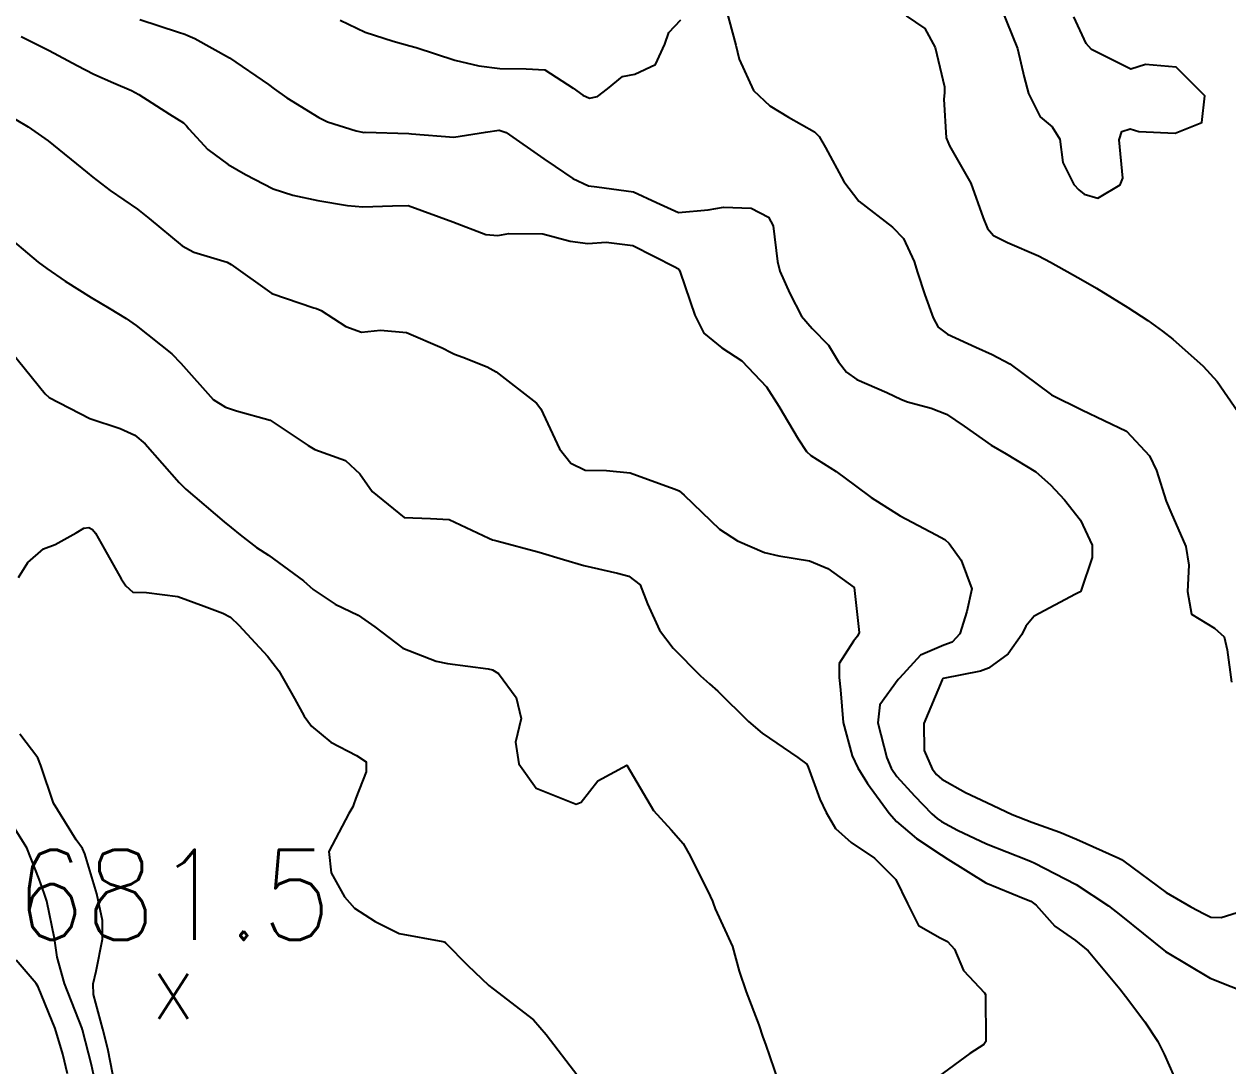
# Model space of a CAD drawing. Header units: metres. Extents: x 298520 to 308411, y 7433745 to 7450750.
# Drawn here: x 300560.7 to 300614.1, y 7444822.9 to 7444869.2 of the extents above; entities that cross this region are included whole.
import ezdxf
from ezdxf.enums import TextEntityAlignment as Align

# ---------------------------------------------------------------- set-up
doc = ezdxf.new("R2010")
doc.units = ezdxf.units.M
doc.header["$LTSCALE"] = 10
for name, color, linetype in [('Curvas de Nivel 1m', 11, 'Continuous'), ('Curvas de Nivel 5m', 15, 'Continuous'), ('Linha Férrea', 251, 'TRACKS'), ('Pontos Cotados', 45, 'Continuous')]:
    doc.layers.add(name, color=color, linetype=linetype)
doc.styles.add('Style-STANDARD', font='STANDARD.shx')
doc.linetypes.add('TRACKS', pattern='A,0.15,[130,ltypeshp.shx,S=0.25,R=0,X=0,Y=0],0.15', length=0.3)

# ---------------------------------------------------------------- blocks, each defined once
blk = doc.blocks.new('ELVTXT_40')
at = {"layer": 'Pontos Cotados', "linetype": 'Continuous', "style": 'Style-STANDARD'}
for s, height, p in [('681.5', 4, (0, 4)), ('x', 3, (0, 0))]:
    blk.add_text(s, height=height, dxfattribs=at).set_placement(p, align=Align.MIDDLE_CENTER)

msp = doc.modelspace()

# ---------------------------------------------------------------- linework, layer by layer
at = {"layer": 'Curvas de Nivel 1m', "flags": 128}
for points, elevation in [([(300591.839, 7444869.869), (300592.274, 7444868.225), (300592.429, 7444867.608), (300593.064, 7444866.217), (300593.786, 7444865.535), (300594.615, 7444865.031), (300595.775, 7444864.379), (300595.978, 7444864.178), (300596.259, 7444863.684), (300597.076, 7444862.167), (300597.74, 7444861.307), (300599.23, 7444860.145), (300599.718, 7444859.646), (300600.2, 7444858.625), (300600.348, 7444858.13), (300600.664, 7444857.15), (300601.032, 7444856.12), (300601.257, 7444855.705), (300601.666, 7444855.398), (300602.929, 7444854.828), (300603.657, 7444854.494), (300604.444, 7444854.082), (300605.644, 7444853.185), (300606.287, 7444852.708), (300607.633, 7444852.04), (300609.619, 7444851.097), (300610.629, 7444850.005), (300610.943, 7444849.346), (300611.372, 7444847.993), (300611.576, 7444847.498), (300612.243, 7444845.983), (300612.379, 7444845.147), (300612.325, 7444843.982), (300612.504, 7444842.967), (300613.517, 7444842.35), (300613.947, 7444841.966), (300614.08, 7444841.389), (300614.272, 7444839.962)], 674), ([(300599.837, 7444869.519), (300600.669, 7444868.965), (300601.122, 7444868.121), (300601.536, 7444866.375), (300601.545, 7444866.114), (300601.507, 7444865.831), (300601.61, 7444864.112), (300601.768, 7444863.755), (300602.713, 7444862.1), (300603.257, 7444860.566), (300603.45, 7444860.093), (300603.72, 7444859.783), (300604.328, 7444859.473), (300605.711, 7444858.875), (300606.238, 7444858.592), (300607.215, 7444858.047), (300607.699, 7444857.782), (300608.281, 7444857.447), (300609.681, 7444856.586), (300610.556, 7444856.007), (300611.206, 7444855.535), (300611.665, 7444855.181), (300613.023, 7444853.976), (300613.643, 7444853.297), (300614.553, 7444851.961)], 673), ([(300604.06, 7444869.869), (300604.772, 7444868.081), (300605.08, 7444866.801), (300605.265, 7444866.075), (300605.783, 7444865.051), (300606.318, 7444864.602), (300606.658, 7444864.057), (300606.788, 7444863.024), (300607.284, 7444862.047), (300607.498, 7444861.801), (300607.739, 7444861.613), (300608.338, 7444861.433), (300609.337, 7444862.024), (300609.447, 7444862.323), (300609.291, 7444864.025), (300609.41, 7444864.39), (300609.778, 7444864.518), (300610.16, 7444864.398), (300611.776, 7444864.312), (300612.964, 7444864.795), (300613.092, 7444865.977), (300611.812, 7444867.247), (300610.465, 7444867.359), (300609.81, 7444867.162), (300608.055, 7444868.038), (300607.825, 7444868.292), (300607.274, 7444869.485)], 672), ([(300574.725, 7444869.329), (300575.827, 7444868.806), (300577.071, 7444868.408), (300577.82, 7444868.199), (300578.1, 7444868.116), (300579.811, 7444867.565), (300580.869, 7444867.302), (300581.805, 7444867.183), (300582.971, 7444867.173), (300583.805, 7444867.123), (300585.058, 7444866.311), (300585.485, 7444866), (300585.789, 7444865.873), (300586.144, 7444865.942), (300586.585, 7444866.292), (300587.255, 7444866.832), (300587.803, 7444866.941), (300588.716, 7444867.364), (300589.123, 7444868.267), (300589.31, 7444868.784), (300589.834, 7444869.343)], 674), ([(300560.565, 7444868.603), (300561.814, 7444867.983), (300563.058, 7444867.323), (300563.798, 7444866.936), (300564.661, 7444866.557), (300565.457, 7444866.212), (300565.788, 7444866.028), (300567.146, 7444865.159), (300567.775, 7444864.775), (300567.906, 7444864.649), (300568.004, 7444864.517), (300568.85, 7444863.59), (300569.757, 7444862.927), (300570.521, 7444862.482), (300571.744, 7444861.855), (300572.627, 7444861.573), (300573.736, 7444861.331), (300575.047, 7444861.116), (300575.732, 7444861.044), (300577.039, 7444861.101), (300577.734, 7444861.11), (300579.723, 7444860.38), (300581.181, 7444859.821), (300581.717, 7444859.781), (300582.203, 7444859.86), (300583.718, 7444859.85), (300584.936, 7444859.533), (300585.714, 7444859.421), (300586.53, 7444859.476), (300587.713, 7444859.33), (300589.58, 7444858.385), (300589.703, 7444858.311), (300589.736, 7444858.293), (300589.76, 7444858.259), (300589.805, 7444858.154), (300590.46, 7444856.248), (300590.864, 7444855.441), (300591.659, 7444854.795), (300592.546, 7444854.221), (300593.641, 7444853.058), (300594.188, 7444852.204), (300595.048, 7444850.759), (300595.415, 7444850.192), (300595.601, 7444850.01), (300596.727, 7444849.306), (300597.588, 7444848.674), (300598.285, 7444848.153), (300599.571, 7444847.342), (300601.174, 7444846.5), (300601.556, 7444846.289), (300601.742, 7444846.108), (300602.278, 7444845.371), (300602.751, 7444844.098), (300602.536, 7444843.086), (300602.221, 7444842.103), (300601.885, 7444841.728), (300601.505, 7444841.593), (300600.474, 7444841.15), (300599.537, 7444840.139), (300599.482, 7444840.068), (300598.666, 7444838.953), (300598.582, 7444838.149), (300598.986, 7444836.598), (300599.177, 7444836.143), (300599.429, 7444835.772), (300600.208, 7444834.915), (300600.976, 7444834.117), (300601.208, 7444833.91), (300601.41, 7444833.773), (300602.122, 7444833.387), (300603.4, 7444832.782), (300605.202, 7444832.072), (300605.392, 7444831.995), (300605.523, 7444831.936), (300607.377, 7444830.974), (300608.812, 7444830.026), (300609.359, 7444829.597), (300611.343, 7444828), (300613.326, 7444826.819), (300615.191, 7444826.075)], 676), ([(300559.779, 7444865.253), (300560.882, 7444864.599), (300561.767, 7444863.972), (300563.497, 7444862.573), (300563.75, 7444862.361), (300564.519, 7444861.781), (300565.729, 7444860.941), (300566.25, 7444860.535), (300567.711, 7444859.321), (300568.232, 7444859.036), (300569.704, 7444858.588), (300569.887, 7444858.488), (300571.684, 7444857.201), (300573.561, 7444856.565), (300573.674, 7444856.535), (300573.875, 7444856.447), (300574.978, 7444855.742), (300575.664, 7444855.491), (300576.506, 7444855.571), (300577.664, 7444855.48), (300579.25, 7444854.791), (300579.655, 7444854.58), (300579.793, 7444854.517), (300580.168, 7444854.372), (300581.247, 7444853.954), (300581.647, 7444853.73), (300583.438, 7444852.332), (300583.629, 7444852.085), (300584.46, 7444850.317), (300584.957, 7444849.67), (300585.594, 7444849.365), (300586.535, 7444849.349), (300587.593, 7444849.248), (300589.178, 7444848.673), (300589.586, 7444848.522), (300589.772, 7444848.445), (300589.985, 7444848.254), (300591.561, 7444846.741), (300592.35, 7444846.222), (300593.548, 7444845.716), (300594.191, 7444845.559), (300595.544, 7444845.341), (300596.36, 7444844.997), (300597.533, 7444844.16), (300597.749, 7444842.158), (300597.677, 7444841.992), (300597.507, 7444841.782), (300596.872, 7444840.789), (300596.868, 7444840.169), (300596.926, 7444839.617), (300597.049, 7444838.166), (300597.441, 7444836.681), (300597.69, 7444836.157), (300598.123, 7444835.456), (300599.077, 7444834.143), (300599.409, 7444833.777), (300600.3, 7444833.025), (300601.395, 7444832.294), (300601.683, 7444832.107), (300603.377, 7444831.044), (300605.1, 7444830.34), (300605.365, 7444830.234), (300605.608, 7444830.066), (300606.435, 7444829.135), (300607.347, 7444828.496), (300607.913, 7444828.034), (300609.318, 7444826.342), (300609.571, 7444826.017), (300610.429, 7444824.881), (300611.008, 7444824.003), (300611.287, 7444823.443), (300611.728, 7444822.444)], 677), ([(300559.716, 7444859.951), (300561.329, 7444858.594), (300561.7, 7444858.308), (300562.518, 7444857.754), (300563.68, 7444857.02), (300564.47, 7444856.558), (300565.22, 7444856.099), (300565.665, 7444855.783), (300567.247, 7444854.524), (300567.649, 7444854.111), (300569.093, 7444852.505), (300569.628, 7444852.153), (300570.121, 7444851.997), (300571.62, 7444851.58), (300573.305, 7444850.453), (300573.601, 7444850.287), (300574.958, 7444849.791), (300575.591, 7444849.207), (300576.147, 7444848.414), (300577.566, 7444847.267), (300578.733, 7444847.221), (300579.565, 7444847.178), (300581.324, 7444846.353), (300581.477, 7444846.276), (300581.552, 7444846.256), (300581.672, 7444846.229), (300583.547, 7444845.726), (300584.637, 7444845.407), (300585.541, 7444845.134), (300587.034, 7444844.789), (300587.537, 7444844.66), (300588.035, 7444844.275), (300588.365, 7444843.431), (300588.9, 7444842.266), (300589.501, 7444841.471), (300590.708, 7444840.242), (300591.119, 7444839.875), (300591.476, 7444839.555), (300592.842, 7444838.216), (300593.455, 7444837.695), (300595.025, 7444836.609), (300595.435, 7444836.316), (300595.491, 7444836.189), (300596.003, 7444834.766), (300596.287, 7444834.177), (300596.704, 7444833.469), (300597.4, 7444832.834), (300598.427, 7444832.15), (300599.379, 7444831.193), (300599.895, 7444830.132), (300600.391, 7444829.162), (300601.348, 7444828.604), (300601.677, 7444828.446), (300601.983, 7444828.11), (300602.385, 7444827.156), (300603.314, 7444826.169), (300603.358, 7444826.09), (300603.362, 7444826.04), (300603.371, 7444824.089), (300603.372, 7444824.009), (300603.291, 7444823.87), (300602.67, 7444823.483), (300601.276, 7444822.455)], 678), ([(300560.144, 7444854.605), (300561.635, 7444852.755), (300561.815, 7444852.588), (300563.619, 7444851.65), (300564.955, 7444851.208), (300565.609, 7444850.923), (300566.067, 7444850.535), (300567.586, 7444848.815), (300567.876, 7444848.517), (300569.569, 7444847.065), (300569.884, 7444846.813), (300570.285, 7444846.489), (300571.015, 7444845.938), (300571.55, 7444845.595), (300573.089, 7444844.454), (300573.529, 7444844.07), (300574.507, 7444843.42), (300575.518, 7444842.93), (300576.259, 7444842.413), (300577.499, 7444841.462), (300578.985, 7444840.89), (300579.489, 7444840.784), (300581.294, 7444840.544), (300581.485, 7444840.501), (300581.742, 7444840.347), (300582.537, 7444839.275), (300582.76, 7444838.337), (300582.496, 7444837.296), (300582.644, 7444836.338), (300583.427, 7444835.258), (300585.188, 7444834.541), (300585.418, 7444834.637), (300586.151, 7444835.58), (300587.443, 7444836.28), (300588.629, 7444834.268), (300589.404, 7444833.399), (300589.941, 7444832.795), (300590.258, 7444832.247), (300591.134, 7444830.466), (300591.246, 7444830.232), (300591.277, 7444830.147), (300591.36, 7444829.902), (300592.126, 7444828.222), (300592.424, 7444827.128), (300592.737, 7444826.216), (300593.301, 7444824.745), (300593.484, 7444824.208), (300593.597, 7444823.899), (300594.173, 7444822.201)], 679), ([(300563.772, 7444822.563), (300563.682, 7444822.969), (300563.293, 7444824.534), (300563.281, 7444824.57), (300563.274, 7444824.589), (300562.493, 7444826.578), (300562.162, 7444827.755), (300562.048, 7444828.583), (300561.704, 7444830.242), (300561.59, 7444830.588), (300561.372, 7444831.214), (300560.821, 7444832.599), (300560.272, 7444833.478)], 679), ([(300562.629, 7444822.576), (300562.41, 7444823.45), (300562.077, 7444824.582), (300561.321, 7444826.438), (300561.233, 7444826.591), (300560.348, 7444827.62)], 678)]:
    msp.add_lwpolyline(points, dxfattribs=dict(at, elevation=elevation))
at = {"layer": 'Curvas de Nivel 5m', "flags": 128}
for points, elevation in [([(300565.831, 7444869.361), (300567.548, 7444868.8), (300567.825, 7444868.71), (300567.962, 7444868.655), (300568.273, 7444868.513), (300569.81, 7444867.658), (300571.541, 7444866.473), (300571.791, 7444866.283), (300572.361, 7444865.89), (300573.779, 7444865.013), (300574.161, 7444864.828), (300575.434, 7444864.425), (300575.714, 7444864.363), (300575.772, 7444864.356), (300575.832, 7444864.359), (300577.772, 7444864.3), (300577.885, 7444864.286), (300579.771, 7444864.144), (300581.165, 7444864.359), (300581.774, 7444864.446), (300582.09, 7444864.347), (300583.761, 7444863.184), (300584.269, 7444862.834), (300585.052, 7444862.311), (300585.748, 7444861.981), (300586.111, 7444861.933), (300587.744, 7444861.712), (300588.76, 7444861.248), (300589.731, 7444860.797), (300591.055, 7444860.918), (300591.735, 7444861.032), (300592.963, 7444860.989), (300593.729, 7444860.586), (300593.938, 7444860.207), (300594.13, 7444858.627), (300594.233, 7444858.202), (300594.683, 7444857.205), (300595.197, 7444856.195), (300595.667, 7444855.645), (300596.389, 7444854.908), (300596.841, 7444854.172), (300597.198, 7444853.717), (300597.645, 7444853.388), (300598.982, 7444852.804), (300599.637, 7444852.503), (300599.903, 7444852.403), (300600.953, 7444852.12), (300601.629, 7444851.853), (300602.41, 7444851.313), (300603.609, 7444850.47), (300604.278, 7444850.083), (300605.595, 7444849.288), (300606.24, 7444848.711), (300606.867, 7444848.051), (300607.57, 7444847.147), (300608.097, 7444846.035), (300608.09, 7444845.492), (300607.611, 7444844.039), (300607.583, 7444843.989), (300607.532, 7444843.949), (300607.346, 7444843.858), (300605.521, 7444842.886), (300605.153, 7444842.437), (300604.973, 7444842.075), (300604.362, 7444841.219), (300603.49, 7444840.575), (300603.136, 7444840.445), (300601.483, 7444840.123), (300601.429, 7444840.058), (300600.62, 7444838.123), (300600.639, 7444836.928), (300600.992, 7444836.117), (300601.181, 7444835.864), (300601.428, 7444835.651), (300602.468, 7444835.054), (300603.418, 7444834.613), (300604.546, 7444834.079), (300605.41, 7444833.742), (300606.66, 7444833.305), (300607.402, 7444832.995), (300609.271, 7444832.144), (300609.394, 7444832.092), (300609.503, 7444832.019), (300611.372, 7444830.619), (300612.473, 7444829.983), (300613.055, 7444829.67), (300613.359, 7444829.529), (300613.809, 7444829.515), (300615.241, 7444829.951)], 675), ([(300560.447, 7444844.606), (300560.867, 7444845.273), (300561.552, 7444845.877), (300562.071, 7444846.069), (300563.006, 7444846.576), (300563.344, 7444846.794), (300563.565, 7444846.817), (300563.732, 7444846.734), (300563.871, 7444846.565), (300564.259, 7444845.853), (300565.009, 7444844.548), (300565.213, 7444844.228), (300565.527, 7444843.95), (300566.125, 7444843.936), (300567.525, 7444843.753), (300568.695, 7444843.335), (300569.518, 7444843.018), (300569.86, 7444842.838), (300570.232, 7444842.489), (300571.492, 7444841.108), (300572.006, 7444840.465), (300572.7, 7444839.228), (300573.121, 7444838.453), (300573.458, 7444838.001), (300574.306, 7444837.292), (300575.446, 7444836.705), (300575.871, 7444836.416), (300575.874, 7444835.978), (300575.419, 7444834.81), (300575.321, 7444834.515), (300575.287, 7444834.422), (300575.11, 7444834.124), (300574.222, 7444832.438), (300574.328, 7444831.491), (300574.911, 7444830.435), (300575.358, 7444829.92), (300576.277, 7444829.341), (300577.347, 7444828.802), (300579.283, 7444828.442), (300579.343, 7444828.43), (300579.38, 7444828.416), (300579.417, 7444828.379), (300580.369, 7444827.401), (300581.324, 7444826.501), (300581.513, 7444826.348), (300583.302, 7444824.965), (300583.864, 7444824.324), (300585.275, 7444822.493)], 680), ([(300564.633, 7444822.55), (300564.415, 7444823.684), (300564.198, 7444824.556), (300563.781, 7444826.098), (300563.757, 7444826.563), (300563.892, 7444827.125), (300564.178, 7444828.557), (300564.179, 7444829.385), (300563.925, 7444830.562), (300563.389, 7444832.337), (300563.289, 7444832.571), (300563.014, 7444832.956), (300562, 7444834.584), (300561.438, 7444836.262), (300561.312, 7444836.592), (300560.504, 7444837.655)], 680)]:
    msp.add_lwpolyline(points, dxfattribs=dict(at, elevation=elevation))
at = {"layer": 'Linha Férrea', "flags": 128}
msp.add_lwpolyline([(300390.138, 7445663.286), (300388.273, 7445642.587), (300386.702, 7445627.36), (300384.024, 7445601.103), (300380.705, 7445566.184), (300378.297, 7445539.758), (300376.765, 7445527.063), (300375.637, 7445515.991), (300374.016, 7445498.124), (300371.921, 7445476.07), (300370.867, 7445464.717), (300367.05, 7445423.378), (300366.151, 7445410.092), (300364.456, 7445389.564), (300363.356, 7445368.873), (300361.411, 7445330.058), (300361.37, 7445309.909), (300361.956, 7445290.446), (300362.489, 7445283.285), (300363.196, 7445273.278), (300363.774, 7445267.175), (300364.541, 7445259.854), (300365.757, 7445249.669), (300366.863, 7445242.832), (300368.084, 7445236.051, 0.005149), (300369.852, 7445226.786, 0.005718), (300370.927, 7445221.752), (300372.786, 7445212.976), (300373.781, 7445208.605), (300378.071, 7445189.255), (300381.54, 7445175.422), (300383.821, 7445166.983), (300388.177, 7445152.269), (300392.62, 7445138.515), (300395.697, 7445129.291), (300398.949, 7445120.737), (300403.321, 7445109.86), (300408.622, 7445096.955), (300412.967, 7445087.049), (300416.9, 7445078.65), (300424.261, 7445063.163), (300426.442, 7445058.74), (300429.811, 7445052.008), (300433.474, 7445045.054), (300438.025, 7445036.97), (300443.964, 7445026.337), (300451.877, 7445013.502), (300463.377, 7444995.42), (300483.49, 7444965.252), (300499.728, 7444939.408), (300503.345, 7444933.672), (300509.142, 7444924.38), (300512.961, 7444918.022), (300518.286, 7444908.982), (300528.299, 7444889.97, -0.023407), (300540.427, 7444864.067), (300550.262, 7444840.33, -0.039243), (300570.773, 7444777.241), (300572.358, 7444771.008), (300576.221, 7444755.17), (300577.488, 7444749.736), (300583.766, 7444715.108), (300585.896, 7444701.144), (300587.83, 7444686.233), (300589.161, 7444673.008), (300590.54, 7444657.746), (300591.521, 7444638.25), (300592.353, 7444601.187), (300592.689, 7444589.316), (300592.956, 7444577.901), (300593.794, 7444557.292), (300596.531, 7444523.517), (300597.22, 7444513.713), (300599.692, 7444494.294), (300601.087, 7444483.901), (300603.953, 7444468.335), (300608.16, 7444446.981), (300614.274, 7444421.256), (300619.101, 7444406.308), (300628.307, 7444379.621), (300640.644, 7444346.078), (300647.105, 7444331.542), (300659.993, 7444305.217), (300680.042, 7444268.657), (300686, 7444259.946), (300693.153, 7444249.428), (300698.099, 7444242.353), (300702.714, 7444236.129), (300710.474, 7444225.638), (300720.904, 7444212.821), (300726.111, 7444206.417), (300736.271, 7444194.678), (300741.644, 7444188.725), (300747.554, 7444182.182), (300756.16, 7444173.468), (300765.566, 7444164.257), (300789.533, 7444142.248), (300797.636, 7444135.349), (300814.361, 7444121.448), (300829.569, 7444109.496), (300847.172, 7444095.642), (300860.237, 7444085.502), (300875.814, 7444073.454), (300887.627, 7444063.926), (300902.177, 7444052.118), (300910.849, 7444045.268), (300919.246, 7444038.444), (300930.491, 7444029.453), (300940.519, 7444021.366), (300959.031, 7444006.524), (300967.117, 7444000.123), (300992.604, 7443980.766), (301008.105, 7443968.778), (301017.689, 7443961.414), (301027.955, 7443953.3), (301035.346, 7443946.69), (301044.565, 7443938.305), (301049.995, 7443933.256), (301056.168, 7443926.919), (301062.82, 7443920.1), (301069.616, 7443912.788), (301072.591, 7443909.571), (301078.11, 7443903.232), (301085.691, 7443893.884), (301092.219, 7443885.856), (301102.629, 7443872.213), (301109.299, 7443863.194), (301115.618, 7443854.24), (301119.663, 7443848.425), (301126.174, 7443838.618), (301134.279, 7443825.946), (301139.06, 7443817.901), (301147.655, 7443803.047), (301153.774, 7443791.347), (301163.721, 7443770.989), (301172.319, 7443750.713), (301173.014, 7443749.072), (301175.193, 7443743.051), (301178.06, 7443735.227, -0.013113), (301181.782, 7443724.182, 0.006961), (301185.055, 7443714.061, -0.02185), (301187.463, 7443705.778, 0.009367), (301189.429, 7443698.327, -0.011026), (301192.107, 7443688.042, -0.010749), (301193.431, 7443681.862), (301195.242, 7443673.124), (301196.848, 7443665.341, -0.017341), (301198.502, 7443655.633, -0.002404), (301198.816, 7443653.214), (301199.742, 7443646.873), (301200.49, 7443641.984), (301201.379, 7443633.382), (301202.4, 7443624.157), (301203.573, 7443607.689), (301204.134, 7443595.881), (301204.412, 7443584.69), (301204.419, 7443571.805), (301203.755, 7443555.788), (301203.295, 7443544.851), (301202.72, 7443536.545), (301201.957, 7443528.009), (301200.8, 7443517.51), (301199.306, 7443507.417, -0.002796), (301197.294, 7443494.324, -0.002765), (301195.784, 7443485.174), (301193.354, 7443471.997), (301189.033, 7443446.948), (301185.026, 7443429.323), (301183.448, 7443420.43), (301179.58, 7443403.262), (301176.302, 7443387.183), (301174.512, 7443379.085), (301172.721, 7443370.927), (301171.22, 7443363.766), (301169.45, 7443355.32), (301167.054, 7443343.894), (301165.057, 7443333.497), (301163.797, 7443327.469), (301162.097, 7443317.394), (301160.999, 7443311.102), (301160.544, 7443307.938, 0.00872), (301159.071, 7443298.714, 0.011025), (301157.814, 7443288.178, 0.003327), (301156.489, 7443273.516, 0.014016), (301155.891, 7443262.727), (301155.69, 7443255.375), (301155.735, 7443249.619), (301155.689, 7443248.229), (301155.565, 7443237.914), (301156.067, 7443225.129), (301156.814, 7443212.975), (301157.727, 7443203.385), (301159.013, 7443193.365), (301160.984, 7443179.581), (301165.411, 7443158.878, 0.021046), (301168.604, 7443146.517, -0.008153), (301171.029, 7443138.04, 0.024783), (301177.229, 7443118.803), (301181.778, 7443106.699), (301187.296, 7443093.239), (301191.924, 7443083.104), (301195.719, 7443075.36), (301200.618, 7443065.468), (301205.079, 7443056.938), (301209.98, 7443047.995), (301214.776, 7443040.202), (301218.392, 7443034.667, -0.013428), (301222.602, 7443027.828, 0.044384), (301225.541, 7443023.655), (301235.036, 7443010.4), (301244.914, 7442997.799), (301254.24, 7442986.576), (301264.539, 7442975.476), (301270.858, 7442968.771), (301281.102, 7442958.334), (301293.801, 7442946.487), (301301.054, 7442939.926), (301310.555, 7442931.611), (301316.915, 7442925.85), (301331.976, 7442913.196), (301344.028, 7442903.03), (301355.945, 7442893.119), (301370.444, 7442881.2), (301382.876, 7442870.936), (301394.482, 7442860.952), (301410.14, 7442848.053), (301424.737, 7442835.715), (301434.187, 7442827.875), (301451.03, 7442813.917), (301472.216, 7442796.411), (301493.728, 7442778.119), (301508.638, 7442766.497), (301530.095, 7442748.912), (301545.197, 7442736.132), (301557.154, 7442726.112), (301573.074, 7442712.546), (301600.32, 7442690.328), (301616.06, 7442676.856), (301626.898, 7442667.653), (301635.865, 7442659.561), (301644.72, 7442651.625), (301650.672, 7442645.857), (301658.362, 7442638.39), (301667.416, 7442629.171), (301677.318, 7442618.212), (301684.208, 7442610.331), (301685.559, 7442608.461), (301692.227, 7442599.947), (301697.482, 7442593.686), (301703.245, 7442585.579), (301711.963, 7442572.995), (301716.867, 7442565.205), (301722.791, 7442554.651), (301727.971, 7442544.999), (301731.882, 7442537.582), (301735.879, 7442529.499, -0.007359), (301738.319, 7442524.378, -0.01023), (301742.497, 7442514.75), (301747.097, 7442503.504), (301750.663, 7442493.898), (301756.217, 7442477.378), (301760.577, 7442462.537, -0.018582), (301762.374, 7442455.456, 0.018559), (301763.713, 7442450.179, -0.032128), (301766.18, 7442439.218, 0.00807), (301768.86, 7442423.908, -0.026744), (301771.378, 7442405.502), (301772.288, 7442397.725), (301772.796, 7442394.337), (301773.443, 7442387.076), (301774.375, 7442375.736), (301775.395, 7442362.312), (301776.313, 7442348.412), (301778.671, 7442310.701), (301780.03, 7442290.943), (301780.836, 7442277.925), (301783.337, 7442249.214), (301783.72, 7442245.35), (301784.542, 7442239.459), (301785.643, 7442232.157, 0.002711), (301787.276, 7442221.703, 0.007075), (301789.189, 7442210.856, 0.007646), (301791.464, 7442199.861), (301793.373, 7442191.92), (301797.12, 7442178.155), (301800.102, 7442169.407, 0.009953), (301804.065, 7442158.499, -0.007621), (301807.359, 7442149.561, 0.022254), (301808.555, 7442146.587, -0.012351), (301809.491, 7442144.386, 0.032852), (301812.16, 7442138.762, -0.032294), (301813.045, 7442136.904), (301815.308, 7442131.84), (301815.993, 7442130.266), (301816.396, 7442129.196), (301819.556, 7442122.197), (301823.001, 7442115.494), (301830.584, 7442101.084), (301839.152, 7442085.664), (301843.496, 7442078.542), (301850.196, 7442067.554), (301858.693, 7442054.045), (301863.245, 7442047.588), (301867.173, 7442041.032), (301873.978, 7442030.324), (301883.717, 7442015.655), (301887.904, 7442008.992), (301891.38, 7442002.823), (301900.356, 7441988.728), (301907.318, 7441977.485), (301910.059, 7441973.421), (301914.277, 7441965.724), (301921.034, 7441954.575), (301924.537, 7441948.214), (301930.657, 7441937.174), (301934.957, 7441928.167), (301937.994, 7441921.882), (301947.13, 7441903.133), (301952.174, 7441892.061, -0.023638), (301956.957, 7441880.092, 0.025224), (301957.871, 7441877.825), (301959.8, 7441872.55, 0.006059), (301962.172, 7441866.298, -0.017887), (301964.384, 7441860.024), (301966.57, 7441854.123), (301970.479, 7441842.459), (301974.027, 7441831.897), (301975.747, 7441826.72), (301981.13, 7441810.704), (301983.836, 7441803.064), (301987.767, 7441790.303), (301994.569, 7441769.887), (301997.64, 7441761.364), (302001.324, 7441749.6), (302003.54, 7441742.399), (302008.624, 7441727.325), (302013.405, 7441713.393), (302021.033, 7441691.69), (302025.675, 7441680.444, 0.004558), (302036.175, 7441655.645, 0.015031), (302044.196, 7441638.594, -0.016219), (302046.093, 7441634.537), (302051.241, 7441624.381), (302058.506, 7441610.843), (302068.014, 7441594.737), (302072.244, 7441588.119, 0.003902), (302076.369, 7441581.772, 0.015009), (302081.064, 7441575.115, 0.005181), (302084.767, 7441570.291, -0.019038), (302087.165, 7441566.98, 0.020513), (302092.349, 7441559.869, 0.013181), (302101.292, 7441549.191, 0.015621), (302106.076, 7441544.106, -0.021065), (302109.748, 7441540.116), (302119.18, 7441530.403), (302127.461, 7441522.282, 0.027914), (302140.203, 7441511.111, 0.003217), (302152.97, 7441501.252, 0.010084), (302159.81, 7441496.255, 0.016172), (302187.278, 7441478.319, 0.012828), (302197.932, 7441472.213, 0.001147), (302209.593, 7441465.955, 0.024075), (302225.338, 7441458.502, 0.000758), (302237.209, 7441453.589, 0.02258), (302249.888, 7441449.022, -0.007144), (302260.202, 7441445.662, 0.026273), (302271.365, 7441442.493, -0.017883), (302275.798, 7441441.314, 0.024864), (302289.194, 7441437.952, 0.00374), (302314.611, 7441433.097), (302324.52, 7441431.585), (302350.97, 7441427.35), (302403.932, 7441419.889), (302450.892, 7441412.882), (302483.661, 7441407.686, -0.004506), (302494.443, 7441405.877, -0.012154), (302520.857, 7441400.534, -0.003738), (302540.978, 7441395.794, -0.038997), (302569.59, 7441386.414, -0.006183), (302604.635, 7441371.302, -0.023344), (302613.012, 7441367.087, 0.031556), (302616.049, 7441365.621), (302623.497, 7441361.581, 0.007396), (302626.721, 7441359.892, -0.011149), (302636.553, 7441354.651, -0.027477), (302643.547, 7441350.197, 0.020494), (302648.952, 7441346.647, -0.020985), (302658.468, 7441340.386, 0.001079), (302670.254, 7441331.94, -0.02025), (302681.249, 7441323.405, 0.015093), (302684.623, 7441320.728, -0.031227), (302694.524, 7441312.343, 0.007381), (302708.64, 7441299.183, -0.023713), (302718.351, 7441289.518, -0.006315), (302726.135, 7441280.78, 0.002995), (302732.608, 7441273.417, -0.009623), (302740.225, 7441264.516, -0.003497), (302746.152, 7441257.21, -0.02588), (302748.848, 7441253.456, 0.023508), (302751.725, 7441249.411), (302757.745, 7441240.911), (302763.999, 7441231.604), (302768.759, 7441224.332), (302776.387, 7441211.102), (302789.215, 7441186.977), (302789.398, 7441186.413), (302792.141, 7441180.315), (302793.519, 7441176.943), (302796.813, 7441169.678), (302798.73, 7441165.162), (302804.376, 7441151.724), (302810.073, 7441137.488), (302815.561, 7441123.937), (302819.287, 7441114.571), (302826.033, 7441097.709), (302835.334, 7441074.478), (302843.374, 7441054.189), (302850.455, 7441037.129), (302855.088, 7441026.21), (302862.479, 7441010.365), (302866.737, 7441001.347), (302873.579, 7440988.496), (302880.607, 7440975.393), (302888.417, 7440963.717), (302929.35, 7440908.296), (302936.421, 7440900.148), (302946.186, 7440890.114), (302958.976, 7440877.956), (302968.822, 7440869.595), (302974.145, 7440865.094), (302983.013, 7440858.609), (302986.532, 7440855.585), (302993.7, 7440850.586), (303005.311, 7440842.499), (303015.548, 7440836.106), (303042.516, 7440821.164), (303065.465, 7440810.025), (303077.903, 7440803.843), (303083.771, 7440800.936), (303100.45, 7440793.633), (303125.453, 7440782.944), (303190.996, 7440755.217), (303204.437, 7440749.568), (303224.036, 7440741.254), (303234.524, 7440736.691), (303246.956, 7440731.098), (303260.782, 7440724.189), (303270.203, 7440719.421), (303279.499, 7440714.371), (303293.739, 7440706.031, -0.021016), (303306.872, 7440697.579, 0.020679), (303309.837, 7440695.668, -0.035501), (303319.385, 7440689.106, 0.005105), (303327.313, 7440682.916, -0.008707), (303335.824, 7440676.172), (303350.291, 7440663.761), (303360.373, 7440654.438), (303368.259, 7440646.439), (303380.735, 7440632.925, -0.033063), (303399.658, 7440609.494, -0.002416), (303409.659, 7440595.137), (303430.522, 7440563.676), (303455.833, 7440523.89), (303473.505, 7440496.315, 0.019531), (303482.755, 7440483.053, -0.008367), (303490.714, 7440472.167, 0.008632), (303498.464, 7440461.579), (303504.46, 7440453.69), (303511.436, 7440445.064), (303516.734, 7440438.601), (303522.889, 7440431.556), (303533.869, 7440419.12), (303543.437, 7440409.135), (303554.993, 7440397.935), (303563.098, 7440390.603), (303569.28, 7440385.246), (303579.415, 7440377.018), (303587.726, 7440370.668), (303596.89, 7440363.935, 0.026852), (303606.773, 7440357.46, -0.020172), (303615.086, 7440352.172), (303624.896, 7440346.091), (303631.109, 7440342.401), (303640.301, 7440337.173), (303655.546, 7440328.908), (303669.757, 7440321.51), (303684.283, 7440313.905), (303697.365, 7440307.198), (303710.432, 7440300.686), (303726.149, 7440292.555), (303738.792, 7440285.632), (303753.96, 7440277.14), (303766.631, 7440269.592, -0.013582), (303778.228, 7440262.249, -0.001169), (303786.751, 7440256.494, 0.001876), (303796.931, 7440249.64), (303809.979, 7440240.216), (303831.512, 7440223.657), (303855.499, 7440203.134), (303884.46, 7440175.626), (303906.937, 7440152.642), (303924.059, 7440134.638), (303945.342, 7440112.856), (303963.845, 7440093.338), (303983.237, 7440073.189), (304003.821, 7440052.923), (304023.721, 7440035.3), (304046.577, 7440017.093), (304064.381, 7440004.904), (304083.581, 7439992.882), (304105.865, 7439980.727), (304124.384, 7439972.077), (304146.087, 7439962.652), (304179.407, 7439950.109), (304212.715, 7439938.65), (304240.716, 7439928.713), (304271.441, 7439918.26), (304292.98, 7439910.389), (304318.983, 7439899.435), (304341.084, 7439888.545), (304358.523, 7439878.475), (304379.111, 7439864.562), (304395.358, 7439852.093), (304410.846, 7439839.12), (304429.354, 7439821.374), (304445.345, 7439804.309), (304458.188, 7439788.955), (304470.844, 7439772.137), (304484.958, 7439751.718), (304491.87, 7439740.994), (304507.245, 7439716.378), (304528.665, 7439682.526), (304547.921, 7439651.44), (304562.775, 7439628.036), (304576.332, 7439606.449), (304595.509, 7439575.863), (304614.25, 7439546.414), (304635.238, 7439513.083), (304651.906, 7439486.654), (304667.711, 7439462.3), (304688.433, 7439429.68), (304704.679, 7439403.782), (304723.401, 7439375.012), (304744.275, 7439342.026), (304763.254, 7439312.222), (304782.333, 7439281.376), (304793.667, 7439262.406), (304802.258, 7439248.498), (304811.361, 7439232.941), (304824.241, 7439208.492), (304835.668, 7439183.57), (304845.632, 7439159.697), (304853.274, 7439138.143), (304857.912, 7439122.419), (304865.295, 7439098.454), (304870.192, 7439076.122), (304873.115, 7439060.988), (304877.751, 7439035.31), (304879.212, 7439022.418), (304880.932, 7439006.51), (304881.79, 7438985.928), (304882.479, 7438962.553), (304882.652, 7438939.075), (304882.566, 7438907.475), (304882.052, 7438878.369), (304881.793, 7438852.669), (304881.45, 7438817.581), (304881.277, 7438806.994), (304881.298, 7438781.452), (304882.263, 7438758.259), (304883.481, 7438741.466), (304886.389, 7438721.187), (304889.538, 7438701.68), (304892.779, 7438687.682), (304899.676, 7438661.767), (304905.55, 7438644.847), (304911.097, 7438630.759), (304918.162, 7438613.839), (304924.983, 7438599.932), (304935.976, 7438575.737), (304952.415, 7438541.329), (304964.003, 7438518.492), (304976.268, 7438494.056), (304984.107, 7438479.723), (304990.577, 7438468.669), (305001.66, 7438452.622), (305018.782, 7438425.459), (305033.689, 7438404.499), (305047.065, 7438386.512), (305064.273, 7438364.872), (305081.397, 7438342.132), (305081.705, 7438341.713), (305086.806, 7438335.639), (305097.004, 7438322.14), (305103.523, 7438312.971), (305109.34, 7438304.48), (305112.242, 7438299.881), (305119.736, 7438287.795), (305126.722, 7438274.587), (305136.609, 7438255.144), (305146.577, 7438231.464), (305156.539, 7438202.161), (305163.61, 7438174.992)], format="xyb", dxfattribs=at)

# ---------------------------------------------------------------- block references
at = {"layer": 'Pontos Cotados', "linetype": 'Continuous'}
msp.add_blockref('ELVTXT_40', (300567.323, 7444826.52, 681.48), dxfattribs=at)

doc.saveas('drawing.dxf')
